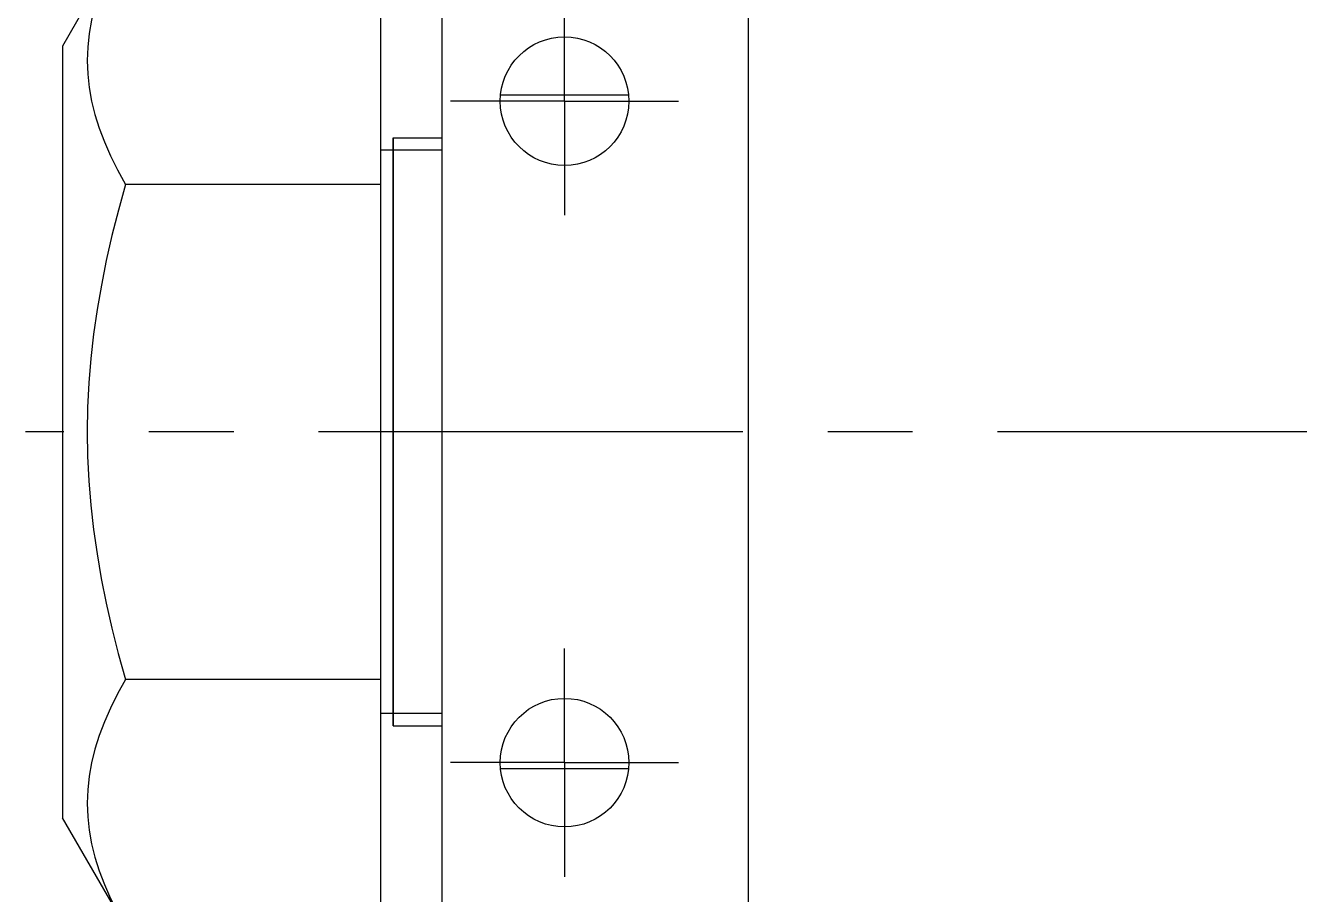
# Model space of a CAD drawing. Header units: millimetres. Extents: x 0 to 420, y 0 to 297.
# Drawn here: x 72.16 to 98.16, y 192.65 to 210.38 of the extents above; entities that cross this region are included whole.
import ezdxf

# ---------------------------------------------------------------- set-up
doc = ezdxf.new("R2010")
doc.units = ezdxf.units.MM
doc.header["$LTSCALE"] = 23.1
doc.linetypes.add('CENTER', pattern=[0.6, 0.375, -0.075, 0.075, -0.075])
doc.layers.get('0').update_dxf_attribs({"linetype": 'CONTINUOUS'})
doc.layers.add('ALL_AXIS', color=7, linetype='CONTINUOUS')

msp = doc.modelspace()

# ---------------------------------------------------------------- linework, layer by layer
at = {"color": 7, "linetype": 'CONTINUOUS'}
for p, q in [((86.9110861, 215.0891115), (86.9110861, 177.0391115)), ((79.4110861, 181.8929591), (79.4110861, 213.5891115)), ((80.6610861, 165.8391115), (80.6610861, 213.3391115)), ((79.6610861, 208.0891115), (79.6610861, 196.0891115))]:
    msp.add_line(p, q, dxfattribs=at)
at = {"color": 2, "linetype": 'CONTINUOUS'}
for p, q in [((80.6610861, 207.8391115), (79.6610861, 207.8391115)), ((80.6610861, 196.3391115), (79.6610861, 196.3391115))]:
    msp.add_line(p, q, dxfattribs=at)
at = {"color": 7, "linetype": 'CONTINUOUS'}
for centre in [(83.1610861, 208.8391115), (83.1610861, 195.3391115)]:
    msp.add_circle(centre, 1.3125, dxfattribs=at)
at = {"layer": 'ALL_AXIS', "color": 7, "linetype": 'CONTINUOUS'}
for p, q in [((74.0247068, 211.8929591), (72.9110861, 209.9641115)), ((72.9110861, 209.9641115), (72.9110861, 194.2141115)), ((84.4644216, 208.9641115), (81.8577506, 208.9641115)), ((79.6610861, 196.0891115), (79.6610861, 208.0891115)), ((79.6610861, 208.0891115), (80.6610861, 208.0891115)), ((79.6610861, 207.8391115), (79.4110861, 207.8391115)), ((79.4110861, 207.1409263), (74.1977861, 207.1409263)), ((79.4110861, 197.0372966), (74.1977861, 197.0372966)), ((79.6610861, 196.3391115), (79.4110861, 196.3391115)), ((79.6610861, 196.0891115), (80.6610861, 196.0891115)), ((84.4644216, 195.2141115), (81.8577506, 195.2141115)), ((74.0247068, 192.2852639), (72.9110861, 194.2141115))]:
    msp.add_line(p, q, dxfattribs=at)
at = {"layer": 'ALL_AXIS', "color": 7, "linetype": 'CENTER'}
for p, q in [((83.1610861, 208.8391115), (83.1610861, 211.1672365)), ((83.1610861, 208.8391115), (80.8329611, 208.8391115)), ((83.1610861, 208.8391115), (83.1610861, 206.5109865)), ((83.1610861, 208.8391115), (85.4892111, 208.8391115)), ((100.6610861, 202.0891115), (72.1557259, 202.0891115)), ((83.1610861, 195.3391115), (83.1610861, 197.6672365)), ((83.1610861, 195.3391115), (80.8329611, 195.3391115)), ((83.1610861, 195.3391115), (83.1610861, 193.0109865)), ((83.1610861, 195.3391115), (85.4892111, 195.3391115))]:
    msp.add_line(p, q, dxfattribs=at)
at = {"layer": 'ALL_AXIS', "color": 7, "linetype": 'CONTINUOUS'}
for points in [[(74.0326373, 211.8929591), (73.891485, 211.6085956), (73.7671047, 211.3256323), (73.6615288, 211.0465569), (73.5741839, 210.769343), (73.5056621, 210.493514), (73.4562366, 210.2179024), (73.4262899, 209.9425537), (73.416354, 209.6670869), (73.4262536, 209.3916144), (73.4561667, 209.1162492), (73.5055646, 208.8406082), (73.5740656, 208.5647407), (73.6614065, 208.2874628), (73.7670153, 208.008262), (73.8914374, 207.7251734), (74.035072, 207.4357946), (74.1977861, 207.1409263)], [(74.1977861, 207.1409263), (74.0521073, 206.6157995), (73.921325, 206.0983492), (73.8054957, 205.5897328), (73.7044499, 205.0864787), (73.6178689, 204.5857763), (73.5462562, 204.0868007), (73.4898588, 203.5877701), (73.449128, 203.0887451), (73.4246643, 202.5891255), (73.4162676, 202.0891115)], [(73.4162676, 202.0891115), (73.4245665, 201.5915498), (73.4488275, 201.0940741), (73.4892207, 200.596952), (73.5452354, 200.0993808), (73.6164674, 199.601284), (73.7027669, 199.1007515), (73.8037073, 198.5968275), (73.919715, 198.0865725), (74.0511102, 197.5663217), (74.1977861, 197.0372966)], [(74.1977861, 197.0372966), (74.0350924, 196.7424605), (73.891485, 196.453151), (73.7671047, 196.1701877), (73.6615288, 195.8911123), (73.5741839, 195.6138984), (73.5056621, 195.3380694), (73.4562366, 195.0624578), (73.4262899, 194.7871092), (73.416354, 194.5116424), (73.4262536, 194.2361698), (73.4561667, 193.9608046), (73.5055646, 193.6851636), (73.5740656, 193.4092961), (73.6614065, 193.1320183), (73.7670153, 192.8528174), (73.8914374, 192.5697288), (74.032633, 192.2852639)]]:
    msp.add_lwpolyline(points, dxfattribs=at)

doc.saveas('drawing.dxf')
